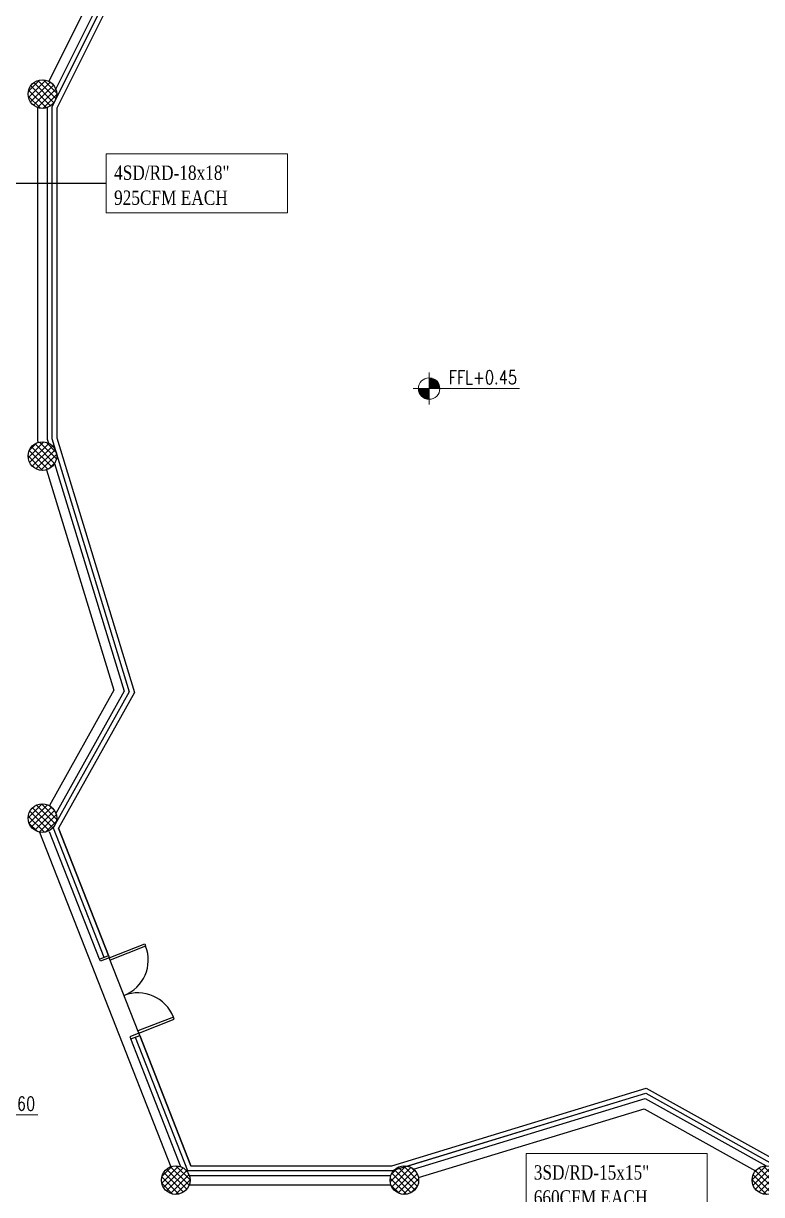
# Model space of a CAD drawing. Extents: x 278386 to 404536, y 8015 to 97114.
# Drawn here: x 315429 to 330927, y 30032 to 54619 of the extents above; entities that cross this region are included whole.
import ezdxf
from ezdxf.enums import TextEntityAlignment as Align

# ---------------------------------------------------------------- set-up
doc = ezdxf.new("R2010")
doc.units = 0
doc.header["$LTSCALE"] = 2
doc.header["$MEASUREMENT"] = 0
doc.layers.get('0').update_dxf_attribs({"color": 1})
for name, color, linetype, lineweight in [('-D', 2, 'Continuous', 13), ('-DT', 4, 'Continuous', 13), ('1-BLOCK-A_FLOOR PLAN$0$LEVEL', 1, 'Continuous', 13)]:
    doc.layers.add(name, color=color, linetype=linetype, lineweight=lineweight)
for name, color, linetype in [('1-BLOCK-A_FLOOR PLAN$0$ANNOBJ', 1, 'Continuous'), ('1-BLOCK-A_FLOOR PLAN$0$CLADDING', 1, 'Continuous'), ('1-BLOCK-A_FLOOR PLAN$0$COL-HAT', 1, 'Continuous'), ('1-BLOCK-A_FLOOR PLAN$0$COLUMN', 1, 'Continuous'), ('1-BLOCK-A_FLOOR PLAN$0$DOOR', 1, 'Continuous'), ('1-BLOCK-A_FLOOR PLAN$0$WIN', 1, 'Continuous'), ('ext', 93, 'Continuous')]:
    doc.layers.add(name, color=color, linetype=linetype)
doc.styles.add('1-BLOCK-A_FLOOR PLAN$0$RomanS', font='romans.shx')
doc.styles.add('DIMTEXT', font='romans.shx', dxfattribs={"width": 0.75})
doc.styles.add('IBA', font='romantic.ttf', dxfattribs={"width": 0.8, "height": 0.3})
doc.dimstyles.new('LEADER', dxfattribs={"dimscale": 0.2, "dimtxt": 1.8, "dimasz": 2, "dimexe": 2, "dimexo": 1.5, "dimgap": 1, "dimtad": 1, "dimlfac": 100, "dimzin": 13, "dimdsep": 46, "dimtxsty": 'DIMTEXT', "dimcen": 1.5, "dimdle": 2, "dimclrd": 4, "dimclre": 256, "dimclrt": 4, "dimadec": 0, "dimazin": 0, "dimtfac": 1, "dimtix": 1, "dimtmove": 2, "dimatfit": 0, "dimfxl": 2, "dimtolj": 1, "dimtzin": 13, "dimarcsym": 0})
pattern_1 = [(45, (-200, -4), (-0.06629126, 0.06629126), []), (135, (-200, -4), (-0.06629126, -0.06629126), [])]

# ---------------------------------------------------------------- blocks, each defined once
blk = doc.blocks.new('1-BLOCK-A_FLOOR PLAN$0$20d180')
at = {"color": 9}
for points in [[(0.1, 0.2), (0.05, 0.2), (0.05, 1), (0.1, 1), (0.1, 0.2)], [(1.7, 0.2), (1.75, 0.2), (1.75, 1), (1.7, 1), (1.7, 0.2)], [(0, 0.2), (0.05, 0.2), (0.05, 0), (0, 0)], [(1.8, 0.2), (1.75, 0.2), (1.75, 0), (1.8, 0)]]:
    blk.add_lwpolyline(points, dxfattribs=at)
for centre, start, end in [((0.1, 0.2), 0, 90), ((1.7, 0.2), 90, 180)]:
    blk.add_arc(centre, 0.8, start, end, dxfattribs=at)
blk = doc.blocks.new('1-BLOCK-A_FLOOR PLAN$0$ZA_TARGT')
at = {"color": 8}
for p, q in [((0, 0.75), (0, -0.75)), ((-0.75, 0), (0.75, 0)), ((-0.5, 0.021), (0, 0.021)), ((-0.498, 0.042), (0, 0.042)), ((-0.496, 0.063), (0, 0.063)), ((-0.493, 0.083), (0, 0.083)), ((-0.489, 0.104), (0, 0.104)), ((-0.484, 0.125), (0, 0.125)), ((-0.478, 0.146), (0, 0.146)), ((-0.471, 0.167), (0, 0.167)), ((-0.464, 0.188), (0, 0.188)), ((-0.455, 0.208), (0, 0.208)), ((-0.444, 0.229), (0, 0.229)), ((-0.433, 0.25), (0, 0.25)), ((-0.42, 0.271), (0, 0.271)), ((-0.406, 0.292), (0, 0.292)), ((-0.39, 0.313), (0, 0.313)), ((-0.373, 0.333), (0, 0.333)), ((-0.353, 0.354), (0, 0.354)), ((-0.331, 0.375), (0, 0.375)), ((-0.305, 0.396), (0, 0.396)), ((-0.276, 0.417), (0, 0.417)), ((-0.242, 0.438), (0, 0.438)), ((-0.2, 0.458), (0, 0.458)), ((-0.143, 0.479), (0, 0.479)), ((0, 0), (0.5, 0)), ((0, 0), (0.5, 0)), ((0.5, -0.021), (0, -0.021)), ((0.498, -0.042), (0, -0.042)), ((0.496, -0.063), (0, -0.063)), ((0.493, -0.083), (0, -0.083)), ((0.489, -0.104), (0, -0.104)), ((0.484, -0.125), (0, -0.125)), ((0.478, -0.146), (0, -0.146)), ((0.471, -0.167), (0, -0.167)), ((0.464, -0.188), (0, -0.188)), ((0.455, -0.208), (0, -0.208)), ((0.444, -0.229), (0, -0.229)), ((0.433, -0.25), (0, -0.25)), ((0.42, -0.271), (0, -0.271)), ((0.406, -0.292), (0, -0.292)), ((0.39, -0.313), (0, -0.313)), ((0.373, -0.333), (0, -0.333)), ((0.353, -0.354), (0, -0.354)), ((0.331, -0.375), (0, -0.375)), ((0.305, -0.396), (0, -0.396)), ((0.276, -0.417), (0, -0.417)), ((0.242, -0.438), (0, -0.438)), ((0.2, -0.458), (0, -0.458)), ((0.143, -0.479), (0, -0.479))]:
    blk.add_line(p, q, dxfattribs=at)
blk.add_circle((0, 0), 0.5, dxfattribs=at)
blk = doc.blocks.new('1-BLOCK-A_FLOOR PLAN', base_point=(138.43, 17.087))
at = {"layer": '1-BLOCK-A_FLOOR PLAN$0$COL-HAT'}
h = blk.add_hatch(dxfattribs=at)
h.set_pattern_fill('ANSI37', color=8, scale=0.75, style=0)
h.set_pattern_definition(pattern_1)
h.paths.add_polyline_path([(52.2, 59.9, 1), (51.6, 59.9, 1)])
h = blk.add_hatch(dxfattribs=at)
h.set_pattern_fill('ANSI37', color=8, scale=0.75, style=0)
h.set_pattern_definition(pattern_1)
h.paths.add_polyline_path([(52.2, 52.3, 1), (51.6, 52.3, 1)])
h = blk.add_hatch(dxfattribs=at)
h.set_pattern_fill('ANSI37', color=8, scale=0.75, style=0)
h.set_pattern_definition(pattern_1)
h.paths.add_polyline_path([(52.2, 44.7, 1), (51.6, 44.7, 1)])
h = blk.add_hatch(dxfattribs=at)
h.set_pattern_fill('ANSI37', color=8, scale=0.75, style=0)
h.set_pattern_definition(pattern_1)
h.paths.add_polyline_path([(55, 37.1, 1), (54.4, 37.1, 1)])
h = blk.add_hatch(dxfattribs=at)
h.set_pattern_fill('ANSI37', color=8, scale=0.75, style=0)
h.set_pattern_definition(pattern_1)
h.paths.add_polyline_path([(59.8, 37.1, 1), (59.2, 37.1, 1)])
h = blk.add_hatch(dxfattribs=at)
h.set_pattern_fill('ANSI37', color=8, scale=0.75, style=0)
h.set_pattern_definition(pattern_1)
h.paths.add_polyline_path([(67.4, 37.1, 1), (66.8, 37.1, 1)])
at = {"layer": '1-BLOCK-A_FLOOR PLAN$0$ANNOBJ', "color": 8}
blk.add_line((53.757, 40.066), (53.943, 40.139), dxfattribs=at)
at = {"layer": '1-BLOCK-A_FLOOR PLAN$0$CLADDING', "color": 8}
for points in [[(52.034, 67.232), (53.8, 63.7), (52.034, 60.168)], [(51.8, 59.617), (51.8, 52.628), (51.812, 52.587)], [(51.988, 52.013), (53.4, 47.386), (52.046, 44.962)], [(51.842, 44.406), (54.597, 37.382)], [(59.795, 37.153), (64.534, 38.6), (66.872, 37.295)], [(54.983, 37), (59.217, 37)]]:
    blk.add_lwpolyline(points, dxfattribs=at)
at = {"layer": '1-BLOCK-A_FLOOR PLAN$0$COLUMN', "color": 8}
for centre in [(51.9, 59.9), (51.9, 59.9), (51.9, 52.3), (51.9, 52.3), (51.9, 44.7), (51.9, 44.7), (54.7, 37.1), (54.7, 37.1), (59.5, 37.1), (59.5, 37.1), (67.1, 37.1), (67.1, 37.1)]:
    blk.add_circle(centre, 0.3, dxfattribs=at)
at = {"layer": '1-BLOCK-A_FLOOR PLAN$0$DOOR', "color": 8}
blk.add_line((53.925, 40.185), (53.304, 41.768), dxfattribs=at)
at = {"layer": '1-BLOCK-A_FLOOR PLAN$0$LEVEL', "color": 8, "linetype": 'Continuous'}
for p, q in [((60.357, 53.718), (61.918, 53.718)), ((50.241, 38.47), (51.802, 38.47))]:
    blk.add_line(p, q, dxfattribs=at)
at = {"layer": '1-BLOCK-A_FLOOR PLAN$0$WIN', "color": 8}
for p, q in [((53.1, 41.741), (52.052, 44.413)), ((53.286, 41.814), (52.238, 44.486)), ((53.1, 41.741), (53.286, 41.814)), ((55.016, 37.4), (53.943, 40.139)), ((54.81, 37.379), (53.757, 40.066))]:
    blk.add_line(p, q, dxfattribs=at)
for points in [[(52.876, 72.851), (52.1, 72.076), (52.1, 67.771), (54.135, 63.7), (52.1, 59.629), (52.1, 52.672), (53.724, 47.351), (52.128, 44.493), (53.193, 41.778)], [(52.946, 72.781), (52.2, 72.034), (52.2, 67.794), (54.247, 63.7), (52.2, 59.606), (52.2, 52.687), (53.832, 47.34), (52.238, 44.486), (53.286, 41.814)], [(52.179, 67.389), (54.024, 63.7), (52.179, 60.011)], [(52, 59.617), (52, 52.657), (52.026, 52.572)], [(52.157, 52.145), (53.616, 47.363), (52.184, 44.798)], [(53.85, 40.103), (54.948, 37.3), (59.249, 37.3), (64.568, 38.924), (67.348, 37.373), (68.4, 38.424)], [(53.943, 40.139), (55.016, 37.4), (59.234, 37.4), (64.58, 39.032), (67.331, 37.497), (68.329, 38.495)], [(59.558, 37.394), (64.568, 38.924), (67.348, 37.373), (68.4, 38.424)], [(59.692, 37.331), (64.557, 38.816), (67.094, 37.4)], [(54.983, 37.2), (59.217, 37.2)]]:
    blk.add_lwpolyline(points, dxfattribs=at)
at = {"layer": '1-BLOCK-A_FLOOR PLAN$0$DOOR', "color": 8, "rotation": 291.4079319312607}
blk.add_blockref('1-BLOCK-A_FLOOR PLAN$0$20d180', (53.1, 41.741), dxfattribs=at)
at = {"layer": '1-BLOCK-A_FLOOR PLAN$0$LEVEL', "color": 8, "linetype": 'Continuous', "xscale": -0.4499999999999318, "yscale": 0.4499999999999318, "zscale": 0.45, "rotation": 180}
blk.add_blockref('1-BLOCK-A_FLOOR PLAN$0$ZA_TARGT', (60.02, 53.718), dxfattribs=at)
at = {"layer": '1-BLOCK-A_FLOOR PLAN$0$LEVEL', "color": 8, "style": '1-BLOCK-A_FLOOR PLAN$0$RomanS', "width": 0.8}
for s, p in [('FFL+0.45', (61.147, 53.953)), ('FFL+0.60', (51.031, 38.705))]:
    blk.add_text(s, height=0.2812, dxfattribs=at).set_placement(p, align=Align.MIDDLE)
blk = doc.blocks.new('A$C51B27907')
blk.add_blockref('1-BLOCK-A_FLOOR PLAN', (123.971, 2.307))

msp = doc.modelspace()

# ---------------------------------------------------------------- linework, layer by layer
at = {"layer": '-D'}
for points in [[(317169, 51883), (320970, 51883), (320970, 50644), (317169, 50644)], [(325982, 30895), (329782, 30895), (329782, 29657), (325982, 29657)]]:
    msp.add_lwpolyline(points, close=True, dxfattribs=at)

# ---------------------------------------------------------------- block references
at = {"layer": 'ext', "linetype": 'Continuous', "xscale": 1000, "yscale": 1000, "zscale": 1000}
msp.add_blockref('A$C51B27907', (278386, 8015), dxfattribs=at)

# ---------------------------------------------------------------- texts
at = {"layer": '-DT', "style": 'IBA', "width": 0.8}
for s, p in [('4SD/RD-18x18"', (317332, 51335)), ('925CFM EACH', (317332, 50810)), ('3SD/RD-15x15"', (326144, 30347)), ('660CFM EACH', (326144, 29822))]:
    msp.add_text(s, height=300, dxfattribs=at).set_placement(p)

# ---------------------------------------------------------------- leaders
at = {"layer": '-DT'}
msp.add_leader([(314623, 51264), (317169, 51264)], dimstyle='LEADER', override={"dimgap": 1, "dimtad": 0}, dxfattribs=at)

doc.saveas('drawing.dxf')
